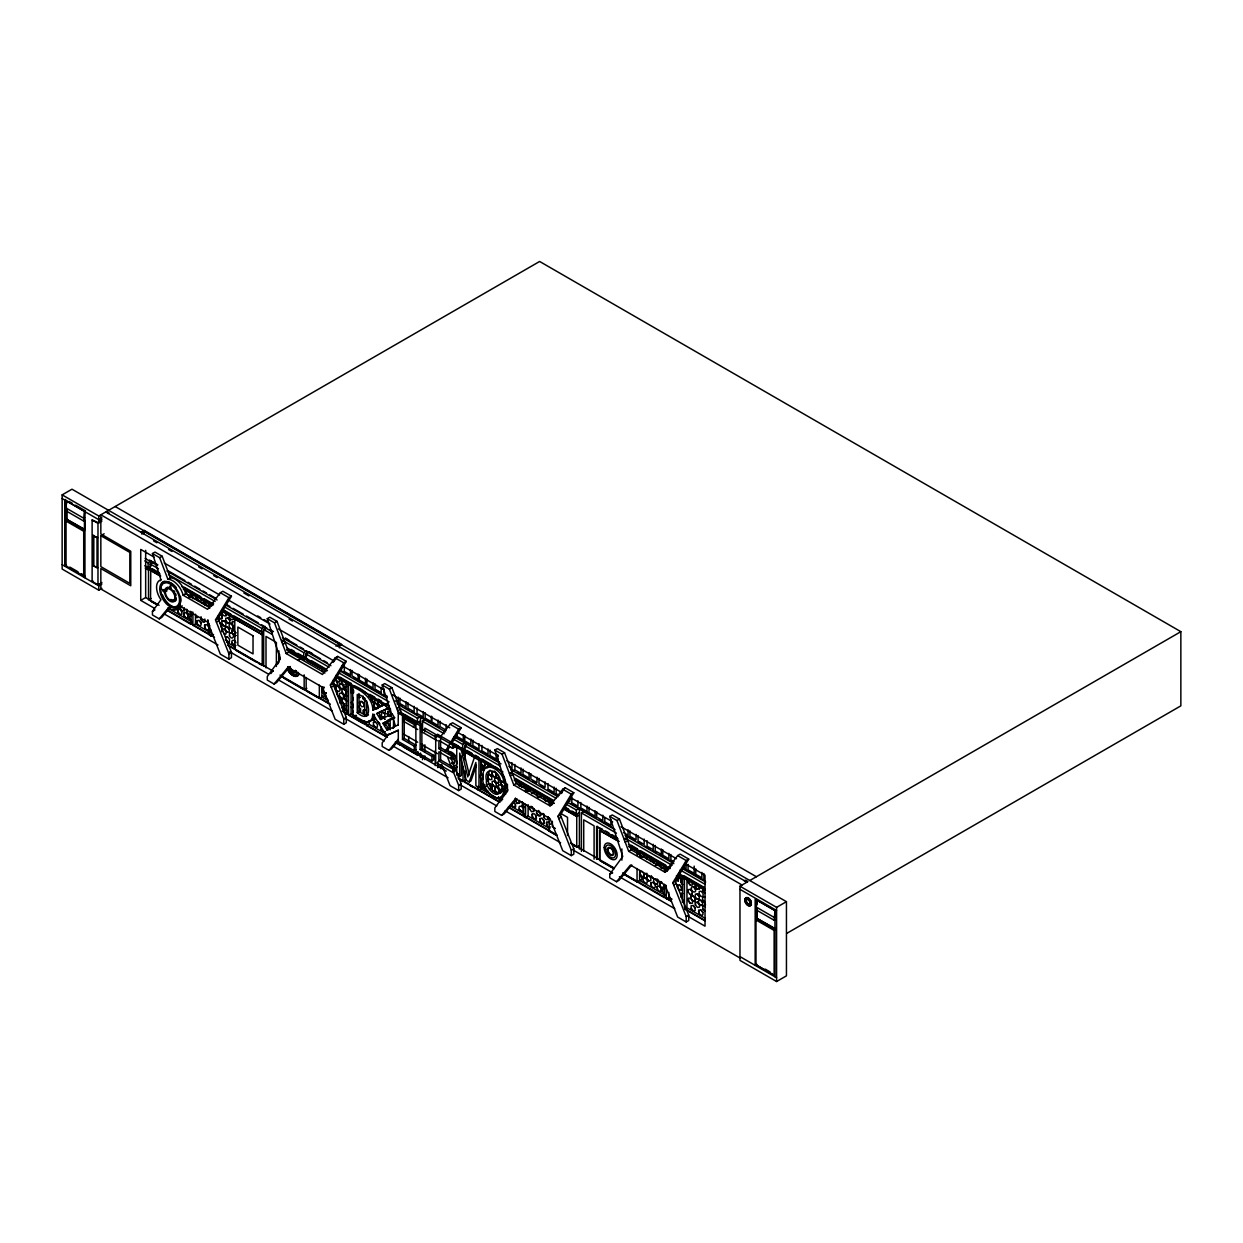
<?xml version="1.0" encoding="UTF-8"?>
<svg xmlns="http://www.w3.org/2000/svg" width="1243" height="1243" viewBox="0 0 1243 1243"><rect width="100%" height="100%" fill="white"/><g stroke="black" fill="none" stroke-linecap="round" stroke-linejoin="round"><path stroke-width="1.5" d="M502.188 790.439L502.358 788.901L505.466 790.703L505.202 792.925L503.741 796.048L501.053 797.4M505.466 790.703L503.741 791.698C499.593 808.929 479.301 786.477 483.045 775.834C482.517 757.997 504.829 771.142 503.586 782.639L505.311 781.645C504.891 773.441 494.528 761.26 486.448 767.661M169.452 588.079L169.452 586.245L171.581 589.431A7.862 4.537 60 0 1 174.082 601.612A7.862 4.537 60 0 1 164.775 593.362L162.615 589.462L164.775 590.037A7.862 4.537 60 0 1 168.706 587.768L170.788 587.317L170.788 585.469M166.702 591.28L166.873 589.943A6.743 3.9 60 0 1 170.244 588.001L170.788 588.234M84.648 529.689L84.648 511.386L66.532 500.929L65.599 510.609L83.716 521.081L84.912 520.382L84.648 529.689L66.532 519.232L66.532 510.081L65.599 510.609M84.648 511.386L83.716 521.081M774.125 920.24L755.993 909.783L756.925 900.087L775.042 910.56L774.125 920.24L775.042 919.711M374.516 714.399C373.444 726.782 358.186 721.297 352.794 715.253L352.717 686.074M459.708 776.424L459.708 753.134L466.187 780.169L469.217 781.925L475.867 762.472L475.867 785.762L478.99 787.565L480.715 786.57L480.715 759.224L476.1 756.567L474.375 757.562L467.772 776.906L461.339 750.042L456.74 747.385L456.74 774.715L459.708 776.424L461.433 775.43L461.433 756.024M476.426 765.284L470.942 780.915L469.217 781.925M231.447 596.22L218.038 618.408L231.447 652.342L231.447 657.656L228.914 659.116L228.914 653.802L215.505 619.869L228.914 597.681L231.447 596.22L222.854 591.264L220.337 592.725L207.597 609.334L183.125 595.211A15.444 8.919 60 0 0 167.898 579.3L159.648 557.703L152.438 553.539L154.971 552.078L162.18 556.242L170.431 577.84A15.444 8.919 60 0 1 185.658 593.75L210.129 607.874M346.284 661.369L332.875 683.557L346.284 717.491L346.284 722.804L343.752 724.249L343.752 718.951L330.343 685.017L343.752 662.83L346.284 661.369L337.708 656.413L335.175 657.873L322.45 674.483L286.216 653.569L274.501 622.836L267.276 618.672L269.809 617.212L277.018 621.376L288.749 652.109L324.967 673.022M440.83 736.291L450.075 724.218L452.607 722.758L461.184 727.714L458.667 729.175L445.258 751.347L447.775 749.886L449.702 746.717M451.613 743.563L461.184 727.714M573.831 792.739L560.422 814.926L573.831 848.86L573.831 854.174L571.314 855.635L571.314 850.321L557.905 816.387L571.314 794.199L573.831 792.739L565.254 787.798L562.722 789.243L549.996 805.852L513.779 784.939L502.048 754.221L494.838 750.057L497.371 748.597L504.58 752.761L516.296 783.478L552.529 804.392L549.996 805.852M688.746 859.084L675.337 881.271L688.746 915.205L688.746 920.519L686.214 921.98L686.214 916.666L672.805 882.732L686.214 860.544L688.746 859.084L680.154 854.127L677.637 855.588L664.912 872.198L628.678 851.284L616.963 820.566L609.738 816.402L612.271 814.942L619.48 819.106L631.211 849.824L667.429 870.737L672.059 864.693M501.193 792.63L501.799 791.682M169.669 607.905L161.745 617.414L159.228 618.874L152.438 614.959L152.438 611.385L160.953 599.747A15.149 8.748 60 0 1 160.953 579.782L152.438 553.539M270.881 673.613L272.994 670.707M388.577 734.147L382.191 742.863L382.191 746.453L388.981 750.368L391.498 748.908L398.444 740.564M392.943 728.18L395.181 725.104L392.943 718.19M631.77 864.988L619.061 880.277L616.528 881.738L609.738 877.822L609.738 874.249L622.743 856.489L609.738 816.402M211.279 606.366L213.594 603.352M333.077 662.457L337.708 656.413M560.624 793.826L565.254 787.798M490.053 770.132C484.941 777.823 489.866 794.137 500.37 793.283M159.228 618.874L168.271 607.998A16.889 9.758 60 0 0 180.111 606.242L207.69 622.153L220.337 654.16L228.914 659.116M267.276 618.672L280.281 658.774L267.276 676.518L267.276 680.107L274.066 684.023L287.941 667.336L322.527 687.301L335.175 719.309L343.752 724.249M289.308 667.273L276.599 682.562L274.066 684.023M388.981 750.368L398.226 739.243M494.838 750.057L507.828 790.144L494.838 807.903L494.838 811.477L501.628 815.392L515.503 798.705L550.09 818.686L562.722 850.678L571.314 855.635M516.87 798.643L504.145 813.932L501.628 815.392M616.528 881.738L630.403 865.05L664.989 885.016L677.637 917.023L686.214 921.98M370.134 721.375L372.263 717.957L372.869 713.964L386.402 735.716L398.304 730.34L398.304 741.527L414.292 750.756L416.017 749.762M101.91 588.39L98.772 590.192L62.15 569.045L62.15 494.869L71.985 489.198L786.446 901.672L786.446 975.848L776.595 981.535L739.973 960.388L739.973 886.212L747.944 881.598L745.474 880.184L744.277 880.867M66.532 507.222L65.599 507.766L83.716 518.222L84.648 517.694M66.532 519.232L84.912 529.534M65.599 520.801L66.532 520.258L84.648 530.73L84.648 575.649L83.716 576.177L83.716 531.258L65.599 520.801L65.599 565.72L85.487 577.078L84.555 577.622L84.555 511.448L85.487 510.904L75.59 505.202M101.91 582.501L97.979 584.785L92.122 581.398L92.122 519.978L98.772 522.883L98.772 519.667L62.15 498.521M62.15 494.869L98.756 516L539.633 261.465L1180.85 631.677L1180.85 705.853L786.71 933.4M108.032 513.53L109.089 512.924L106.603 511.479M98.772 519.652L101.91 517.849M101.91 519.465L98.772 521.283L98.756 516M83.716 531.258L84.648 530.73M92.122 519.978L97.979 523.35L101.91 521.081M93.147 565.814L97.669 567.647L93.147 565.814L93.147 535.873L96.395 536.96M100.838 535.702L129.831 552.436L129.831 583.371L100.838 566.622L100.838 535.702L104.163 533.775M93.147 535.873L97.669 537.706M66.532 565.177L64.76 566.202L64.76 500.028L65.693 499.484L65.693 565.658M140.754 532.424L144.219 530.435L341.701 644.449L338.236 646.438M141.795 534.07L145.26 532.066L339.401 644.154L339.401 647.898M92.122 581.398L92.93 580.947M101.91 584.024L98.772 585.826L62.15 564.679M144.778 560.857L148.119 562.784L151.18 561.028L151.18 564.275M159.648 557.703L162.18 556.242M160.114 574.048L150.108 568.284L150.108 563.934L153.169 562.178M144.81 565.751L148.119 567.663L151.18 565.907M150.108 568.284L150.776 570.335L160.658 576.037M145.322 568.175L148.523 570.009L151.18 568.486M157.1 604.813L150.512 601.006L150.776 570.335M167.898 579.3L170.431 577.84M154.179 557.159L140.739 549.406L140.739 600.385L145.664 597.541L159.088 605.294M162.615 590.845L163.952 590.068L165.956 591.233L164.635 592.01M151.18 598.442L148.523 599.981L148.523 570.009M164.697 590.658L166.111 589.275A7.862 4.537 60 0 1 167.541 587.224M150.512 601.006L157.364 604.657M186.372 590.176L186.372 592.787C187.211 595.832 191.873 596.391 190.428 592.367M152.438 611.385L154.971 609.925M183.125 595.211L185.813 593.641M191.049 597.697L191.313 593.734M191.049 593.89L193.193 594.807M171.783 609.909L173.88 609.645M197.062 596.205L197.062 598.815L199.02 601.255L201.117 601.006L201.117 598.396M195.539 598.194L197.73 600.524M177.811 609.412L177.935 611.944L179.769 614.462L177.811 612.022L177.811 609.412L179.893 609.163L181.851 611.603L181.851 614.213L179.769 614.462M197.062 598.815L199.02 601.255M179.893 609.163L181.851 611.603M182.193 611.028L180.235 608.588L182.193 611.028L184.29 610.779L184.29 608.169L184.29 610.779M201.133 602.529L203.091 602.342L205.048 604.782L203.091 602.342M183.933 612.985L184.057 615.518L185.891 618.035L183.933 615.596L183.933 612.985L186.015 612.737L187.973 615.176L187.848 617.849L187.973 615.176M209.119 605.31C206.928 606.553 204.334 602.995 205.344 600.369M188.672 614.244L186.714 611.805L186.714 609.194L186.574 611.882L188.532 614.322L190.63 614.073L190.63 611.463L190.63 614.073M192.106 612.209L192.106 614.819M209.119 608.138L209.383 604.16M191.267 615.736L189.309 615.906L189.309 618.517L191.406 620.879L189.309 618.517M207.472 606.196L209.29 606.102M195.586 617.351L197.575 617.6M196.938 620.661C195.135 623.908 202.283 628.911 200.993 622.852L199.035 620.412L196.938 620.661L196.938 623.271M199.035 620.412L200.993 622.852M200.9 619.387L202.997 621.733L204.955 621.562L202.858 621.811L200.9 619.387L201.04 616.699M195.586 614.197L195.446 624.033L192.914 625.493L192.914 612.146M219.995 613.529L222.093 615.891L222.093 618.501L219.995 618.75L218.038 616.31L220.135 618.672L222.093 618.501M226.055 613.048L226.055 615.658C223.274 617.041 221.316 613.265 222.14 610.795M204.675 624.856C204.132 626.876 205.81 631.149 208.731 629.657L208.731 627.047L206.773 624.607L204.675 624.856L204.675 627.466M209.912 625.819L207.814 623.831L207.938 620.071M222.093 615.891L221.953 618.579M215.505 619.869L218.038 618.408M218.815 618.61L218.939 621.143M226.055 615.658L225.931 613.125M216.391 622.09L218.908 620.63M229.411 614.71L229.411 617.32C230.235 620.35 234.911 620.925 233.451 616.885M208.731 627.047L208.731 629.657M219.669 622.386L221.627 624.825L221.503 627.513L221.627 624.825M222.031 620.863L223.989 620.692L225.946 623.131L225.806 625.819L223.849 625.99L221.891 623.551L222.031 620.863L223.989 620.692M227.826 617.942L229.784 620.381L227.826 617.942L225.729 618.206L225.729 620.816L227.702 623.24L229.784 622.992L227.702 623.24M225.729 620.816L227.826 623.163M221.891 623.551L223.989 625.913M234.787 649.359L234.787 618.828M232.332 624.359C232.565 617.864 231.602 626.643 234.29 626.798M234.29 621.578L232.332 621.749M222.077 629.067L222.077 631.677L222.077 629.067L224.175 628.818L226.133 631.258L225.993 633.946L224.175 634.039M225.403 627.062L227.36 626.892L229.318 629.315L229.194 632.003L227.236 632.19L225.278 629.75L225.403 627.062L227.36 626.892M231.291 623.722L233.109 626.239L233.249 628.772L233.249 626.161L231.291 623.722L229.194 623.97L229.194 626.581L231.151 629.02L233.249 628.772M209.119 623.396L209.119 634.847L211.077 635.981L213.594 634.52M225.278 629.75L227.236 632.19M229.318 629.315L227.236 626.954M232.006 630.605C232.659 636.96 230.079 628.849 233.964 630.434L235.921 632.873M231.478 632.78C226.21 633.153 234.694 632.003 233.964 635.655L235.921 635.484M231.866 630.683L233.964 630.434M227.422 636.773L225.465 636.96L227.422 636.773L229.52 639.135L229.38 641.823L227.422 641.994L225.465 639.57M231.353 632.842C236.232 635.515 231.602 641.45 229.52 635.561M233.964 635.655L235.782 635.561M227.422 641.994L229.38 641.823M232.053 643.113L234.15 645.474L232.053 643.113C230.592 639.12 235.315 639.586 235.968 642.771M225.154 607.268L261.838 628.445L264.899 626.674L264.899 630.512M274.501 622.836L277.018 621.376M263.671 666.03L263.671 629.502L266.732 627.731M221.813 609.676L262.506 632.392L262.506 634.831L234.523 618.983M228.914 653.802L231.447 652.342M281.881 642.196L284.414 640.735M282.736 644.449L285.268 642.988M258.979 663.638L262.506 665.362L228.091 645.49M286.216 653.569L288.749 652.109M275.791 664.896L278.323 663.436M282.052 640.114L303.758 652.653L306.819 650.881L306.819 654.129M327.437 670.661L305.762 658.137L305.762 653.802L308.823 652.031M297.978 660.344L300.495 658.883M287.18 647.96L303.758 657.531L306.819 655.76M305.762 658.137L306.431 660.188L326.039 671.515M306.819 658.339L304.162 659.878L286.62 649.747M306.431 660.188L319.606 667.802M335.936 646.158L339.401 644.154M322.03 669.045L322.03 671.655L321.859 668.05M306.819 688.296L304.162 689.834L304.162 674.856M328.292 700.741L321.859 697.028L321.999 686.991M337.77 681.723L339.603 681.615L339.603 679.004L339.727 681.552L337.77 681.723L335.688 679.362L335.812 676.674M322.232 690.751C322.621 684.318 321.222 692.817 324.314 693.112L326.287 692.926M330.343 685.017L332.875 683.557M337.164 682.438L335.346 679.937L333.388 680.107M342.027 680.03L342.027 682.656C342.85 685.95 347.745 685.903 345.942 682.298M331.228 687.239L333.745 685.779M335.206 685.235L333.248 682.795L335.206 685.235L337.164 685.048L337.304 682.36M341.468 688.715L339.37 686.354L339.51 683.681L341.468 683.495L343.425 685.934L343.286 688.622L341.328 688.793L343.286 688.622M335.765 686.307L335.905 688.84C336.558 692.009 341.281 692.491 339.821 688.482L337.863 686.043L335.765 686.307L335.905 688.84M324.314 693.112L326.148 693.004M339.37 683.743L341.468 683.495M324.112 693.843L321.859 691.636L324.112 693.843L324.112 696.453L321.999 696.298M337.863 686.043L339.821 688.482M339.37 686.354L339.51 683.681M325.48 694.713L325.48 697.323L327.562 699.685L325.48 697.323M321.859 697.028L319.327 698.473L319.327 685.126M335.424 689.477L337.381 691.916L337.257 694.604L337.381 691.916M346.688 714.274L346.952 683.588M343.286 686.012L341.328 683.572M344.762 686.68L344.886 689.212L346.719 691.729L344.762 689.29L344.762 686.68L346.719 686.509M346.688 683.743L348.832 684.675M342.105 692.196C340.66 688.171 345.321 688.731 346.16 691.776L346.16 694.386L344.062 694.635L342.245 692.118M337.972 695.598L339.929 698.022L339.79 700.71L339.929 698.022M351.318 687.985L353.369 690.378L353.369 692.988L351.179 692.786L353.509 692.91L353.509 690.3L351.318 687.985L351.318 692.724M339.463 695.909L341.545 698.271L339.463 695.909C338.003 691.885 342.68 692.444 343.503 695.49L343.503 698.1L341.421 698.348M346.02 691.854L346.16 694.386M344.979 696.158L346.937 695.987L344.979 696.158L344.839 698.846L346.937 701.207L344.979 698.768M342.229 699.125L342.353 701.673L344.187 704.175L342.229 701.736L342.229 699.125L344.311 698.877L346.269 701.316L346.269 703.926L344.187 704.175M352.965 697.463L353.105 699.995M341.67 707.811L343.627 707.64C344.202 705.185 342.353 701.487 339.572 702.839M358.73 697.432L360.563 697.339M346.921 705.604L344.948 705.775L344.948 708.386L347.046 710.747L344.948 708.386M391.825 714.741L382.191 685.017L384.724 683.557L391.933 687.721L401.909 713.886M343.488 707.718L343.627 705.03M365.069 701.099L363.111 698.675M353.214 704.843L351.225 702.481L353.214 704.843L353.214 707.453L351.085 707.298L353.214 707.453M370.756 696.764L370.756 699.374M359.802 704.315L359.926 701.627L361.884 701.456L363.842 703.88L363.842 706.49L361.76 706.754L359.802 704.315C358.077 700.368 363.453 700.803 363.717 703.958L363.842 706.49M382.191 685.017L389.401 689.181L391.933 687.721M352.717 710.452L352.717 713.062M374.671 699.017L374.671 701.627L372.714 701.798L374.671 701.627M364.044 721.375L351.085 713.902L348.568 715.362L348.568 684.831M360.454 708.898L358.497 706.459M343.752 718.951L346.284 717.491M357.254 712.674C374.081 727.062 370.352 694.713 357.254 694.542L357.254 712.674L358.978 711.68L365.442 715.238L368.441 715.036M373.817 703.491L375.774 703.305L373.817 703.491L373.692 706.179L375.65 708.603L377.608 708.432L377.732 705.744L375.65 703.383M358.497 711.68L360.594 711.431L358.637 711.602M363.577 709.924C364.743 719.371 360.874 708.028 365.162 710.017M354.675 715.502L356.508 715.393M377.654 703.336L377.779 700.648L377.654 703.336L379.612 705.775L381.71 705.527L381.71 702.916L381.71 705.527M373.692 706.179L375.774 708.526L377.732 708.355L377.732 705.744M379.612 705.775L377.779 703.258M374.578 709.085C374.516 697.463 364.183 689.974 354.519 685.81L352.794 686.82C362.443 690.968 372.791 698.457 372.853 710.079L386.822 703.554L389.354 707.64L376.769 713.544L380.451 719.464L392.213 713.933L394.637 717.832L382.875 723.364L387.101 730.138L398.319 724.855M372.853 710.079L386.822 703.554M376.769 713.544L389.354 707.64M385.299 710.328L385.299 712.938L383.341 713.109L381.383 710.67L383.466 713.031L385.299 712.938M387.148 709.535L388.966 709.442M381.446 713.062L381.585 715.595L379.488 715.844M374.656 717.211L374.656 719.837L372.698 720.008L374.656 719.837M390.442 708.696L390.162 714.57M365.022 724.56L364.758 720.893M387.676 735.017L369.249 724.374L366.716 725.834L366.716 722.028M396.781 708.526L399.314 707.081M373.413 722.323L375.51 722.074L377.468 724.498L377.328 727.186L375.37 727.373L373.413 724.933L373.553 722.245L375.51 722.074M384.973 719.184L382.875 716.823L384.833 719.262M387.971 714.228L388.111 711.54L390.069 711.353L387.971 711.617L387.971 714.228L390.069 716.574M384.973 716.372C383.17 712.767 388.065 712.705 388.888 716.015M380.451 719.464L382.176 718.47L378.493 712.55M373.413 724.933L375.51 727.295M392.213 713.933L390.473 714.927L392.912 718.827M397.651 710.794L400.168 709.333M398.304 713.094L400.028 712.084L404.224 714.507L404.224 738.404L416.017 745.21L414.292 746.204L402.499 739.399L402.499 715.517L398.304 713.094L398.164 725.135M382.875 723.364L394.637 717.832M387.505 720.552L389.603 720.303L387.505 720.552L387.505 723.162L387.645 720.474M385.035 725.492C383.341 720.956 389.292 722.463 389.463 725.601M381.104 726.813L381.104 729.423L383.062 731.863L385.019 731.692M402.499 715.517L404.224 714.507M381.104 729.423L383.201 731.785L385.159 731.614M387.101 730.138L388.826 729.144L384.6 722.369M386.402 735.716L398.335 730.107M399.143 707.718L417.477 718.299L420.538 716.527L425.588 719.448L422.527 721.22L422.527 730.837M415.877 723.208L417.617 722.199L421.874 724.669L421.874 748.55L433.667 755.356L433.667 759.986L431.942 760.98L415.877 751.72L415.877 723.208L420.15 725.663L421.874 724.669M400.805 713.016L417.477 722.634L420.538 720.878M412.878 726.689L415.411 725.228L403.649 718.454M402.499 739.399L404.224 738.404M435.703 735.234L437.443 734.24L454.316 743.982L454.316 747.369L452.576 748.379L438.888 740.471L438.888 748.628L451.535 755.93L453.26 754.936L453.26 758.137L451.535 759.131L438.888 751.829L438.888 760.996L452.856 769.06L454.581 768.065L454.581 771.468L452.856 772.478L435.703 762.565L435.703 735.234L452.576 744.977L454.316 743.982M420.15 725.663L420.15 749.545L421.874 748.55M420.538 753.833L418.145 755.216L395.321 742.04M438.888 748.628L440.612 747.633L453.26 754.936M420.15 749.545L431.942 756.365L433.667 755.356M456.74 747.385L458.481 746.39L463.064 749.032L469.31 774.948M452.607 738.575L462.629 744.371L465.674 742.599L465.674 745.847M502.964 771.996L464.618 749.855L464.618 745.52L467.679 743.749M438.888 760.996L440.612 760.001L454.581 768.065M461.339 750.042L465.674 747.478M464.618 749.855L465.286 751.906L475.168 757.609M465.674 750.057L463.017 751.595L463.017 755.34M465.022 759.691L465.286 751.906M478.99 787.565L478.99 760.219L480.715 759.224M456.74 774.715L458.481 773.721M480.886 763.373L482.983 765.719L484.941 765.548L484.941 762.938L484.801 765.626L482.843 765.797L480.886 763.373L480.886 760.763M480.855 764.336L482.843 766.698L482.968 769.231L482.968 766.62L480.855 764.336L480.715 769.153L482.968 769.231M502.048 754.221L504.58 752.761M484.133 767.335L484.257 769.868L484.133 767.335L486.215 767.086M480.979 772.913C481.367 766.496 479.953 774.979 483.061 775.275M459.832 779.703L463.017 781.552L465.674 780.014M482.937 770.132L480.979 770.303M461.184 783.82L461.184 789.134L458.667 790.595L458.667 785.281L461.184 783.82L450.743 757.407M482.968 776.254L482.843 778.941L482.968 776.254C480.186 769.417 478.71 781.039 482.968 778.864M496.159 776.689L494.061 776.937L492.104 774.513C490.565 770.442 495.553 771.111 496.159 774.078L496.019 776.766L496.159 774.078M491.84 776.828L489.742 774.467L491.7 776.906L491.84 779.439L489.742 779.687L487.784 777.248L487.909 774.56M483.045 779.672L481.088 779.858L481.088 782.469L483.045 784.892L485.003 784.721M492.104 774.513L492.244 771.825M496.501 773.519L494.543 771.08M482.843 788.248L482.968 785.56L480.855 783.261L482.843 785.638L482.843 788.248L480.715 788.73L501.628 800.818M488.126 779.143L488.266 781.692M494.061 776.937L492.244 774.436M498.225 775.461L498.225 778.071L500.323 780.433L498.225 778.071M494.761 777.947L496.718 777.761L498.676 780.2L498.536 782.888L496.579 783.059L494.621 780.635L494.761 777.947L496.718 777.761M480.715 788.078L482.968 788.171M488.033 784.115L489.991 783.929L491.948 786.368L491.808 789.056L491.808 786.446L489.991 783.929M488.25 791.309L486.293 791.48L484.335 789.041L484.335 786.431L486.293 786.26M494.621 780.635L496.718 782.981L498.676 782.81M480.715 788.73L478.182 790.191L478.182 786.384M494.279 781.194L496.237 783.634L494.279 781.194L492.197 781.443L492.197 784.053L494.155 786.493L496.237 786.244L496.237 783.634M509.428 773.566L511.961 772.105M492.197 784.053L494.155 786.493M498.676 780.2L498.536 782.888M484.335 789.041L484.459 786.353M510.298 775.818L512.815 774.358M502.358 788.901L500.276 790.066L498.319 787.627C496.78 783.556 501.752 784.224 502.358 787.207L502.234 789.895L502.358 787.207M494.745 787.565L494.869 790.097L496.703 792.599L494.745 790.175L494.745 787.565L496.827 787.301L498.785 789.74L498.661 792.428L498.785 789.74M500.96 783.913L501.1 781.226L500.96 783.913L502.918 786.353L505.015 786.104L505.015 783.494L502.918 781.132M494.263 790.812L496.361 793.174L494.263 790.812L492.306 790.999L494.403 790.734M502.918 786.353L501.1 783.836M505.652 787.767L503.695 787.953L503.695 790.564L505.792 792.91L503.835 790.486M513.779 784.939L516.296 783.478M517.585 783.929L519.543 786.353M521.796 786.99L523.754 786.819L521.796 786.99L519.838 784.551M523.878 785.747L525.836 786.866M500.385 799.606L502.483 799.358L500.385 799.606L498.427 797.167M525.525 791.729L528.057 790.268M513.53 801.984L515.488 804.423L515.488 807.033L513.406 807.282L511.448 804.858L513.53 807.204L515.488 807.033M531.709 793.438L533.667 793.267L533.667 790.657L533.667 793.267M515.363 804.501L515.363 807.111M515.534 798.27L515.534 800.88L517.352 803.398L515.534 800.88L515.394 798.348M519.45 803.133L519.45 800.523L519.45 803.133L517.352 803.398M522.309 801.719L522.309 805.402L524.282 807.468M538.468 797.493L536.51 795.054L538.607 797.416L540.565 797.229L540.565 794.619M522.309 805.402L524.406 807.391M519.186 809.038L521.268 811.399L519.186 809.038C517.725 805.013 522.402 805.573 523.225 808.618L523.225 811.228L521.143 811.477M533.635 811.461L533.635 808.851L533.635 811.461L531.553 811.726L529.72 809.209M534.179 809.177L532.082 806.831M546.003 801.253L544.046 798.814L543.906 796.281L543.906 798.892L545.863 801.331L547.961 801.067L547.961 798.457M549.033 804.376L549.297 800.414M536.588 810.654L536.588 813.264L538.545 815.688C542.43 817.273 539.835 809.162 540.503 815.517M523.614 803.071L523.614 816.418L525.571 817.552L528.104 816.092L549.872 828.661M532.268 814.041L534.366 813.777L536.323 816.216L536.323 818.826L534.226 819.075L532.268 816.651L532.268 814.041L532.408 816.573L534.366 818.997M536.588 813.264L538.67 815.61L540.627 815.439M536.184 816.294L536.323 818.826M541.87 813.683L543.688 813.59M539.959 818.531L540.099 821.064L541.917 823.581L539.959 821.141L539.959 818.531L542.057 818.282L544.014 820.722L543.875 823.41L543.875 820.784L542.057 818.282M547.945 819.401L547.945 816.791L547.945 819.401C545.164 820.768 543.207 817.008 544.03 814.522M546.563 824.699C546.423 817.614 546.159 829.889 550.478 826.952M557.905 816.387L560.422 814.926M558.775 818.609L561.308 817.148M566.326 804.237L576.332 810.016L579.393 808.245L579.393 849.078M564.664 807.608L576.332 814.351L579.393 812.596M549.033 817.739L549.297 830.945M581.398 851.393L581.398 812.938L584.443 811.166L596.158 817.925M563.701 809.038L576.736 816.558L579.393 815.02M596.609 859.379L596.609 826.595L602.249 829.081M614.166 868.515L599.546 860.374L599.546 830.417L618.952 841.309M616.963 820.566L619.48 819.106M571.314 850.321L573.831 848.86M571.842 844.261L576.736 847.089L579.393 845.551M624.343 839.911L626.876 838.45M625.198 842.164L627.731 840.703M628.678 851.284L631.211 849.824M628.818 846.623L637.317 851.222M641.699 852.294C638.482 850.973 639.461 856.536 641.839 857.437M609.738 874.249L612.271 872.788M640.44 858.074L642.957 856.613M646.686 859.333L646.546 856.8L648.644 856.551L650.602 858.991L650.602 861.601M650.602 858.991L648.52 856.629M639.71 870.426L639.57 880.448L665.316 895.317M639.943 871.561L640.083 874.093L641.901 876.61L639.943 874.171L639.943 871.561L642.041 871.312L643.998 873.751L643.858 876.439L643.998 873.751M659.738 863.465L659.738 866.076L661.696 868.515L663.778 868.267L663.778 865.656M657.438 864.973L657.438 862.362L657.438 864.973L655.356 865.221M645.164 873.58L647.121 873.394M659.738 866.076L661.82 868.437M641.823 877.278L639.57 875.056L641.823 877.278L641.823 879.889L639.71 879.718M643.19 878.148L645.272 877.9L643.19 878.148L643.19 880.759L645.272 883.12L647.106 883.012L647.23 880.339L645.148 877.978M646.748 875.895L646.888 878.428L648.706 880.945L646.748 878.506L646.748 875.895L648.846 875.647L650.804 878.086L650.804 880.697L648.706 880.945M623.877 874.311L637.053 881.909L639.57 880.448M664.399 870.986L664.663 867.024M651.177 875.693L653.01 878.211M664.912 872.198L667.429 870.737M653.725 879.205L655.683 879.019L657.64 881.458L657.516 884.146L655.558 884.317L653.6 881.893L653.725 879.205L655.683 879.019M651.161 882.701L653.259 882.452L655.216 884.892C656.661 888.931 652 888.357 651.161 885.311L651.161 882.701L651.301 885.249M653.6 881.893L655.683 884.239L657.516 884.146M653.259 882.452L655.216 884.892M657.64 881.458L655.558 879.096M657.174 879.345L659.132 881.784L661.09 881.598M659.94 885.171C660.328 878.754 658.93 887.238 662.022 887.533L663.98 887.362L663.98 884.752L663.855 887.44L662.022 887.533M657.283 886.275C656.739 888.294 658.417 892.567 661.338 891.076L661.338 888.465L659.38 886.026L657.283 886.275L657.283 888.885M659.38 886.026L661.198 888.543L661.338 891.076M678.398 878.071L678.274 880.759L678.398 878.071L676.441 875.631M672.805 882.732L675.337 881.271M676.441 880.867L678.398 880.681M682.749 877.449L684.691 878.583M680.527 878.785L678.569 876.346L680.527 878.785L682.609 878.537L682.609 875.927L682.469 902.418M680.698 879.562L680.822 882.095L682.656 884.612L680.822 882.095L680.698 879.562L682.656 879.391M664.632 889.025L662.674 889.211L662.674 891.821L664.632 894.245M673.69 884.954L676.208 883.493M677.513 885.125L677.653 887.657L679.47 890.174L677.513 887.735L677.513 885.125L679.61 884.876L681.568 887.316L681.568 889.926L679.47 890.174M679.61 884.876L681.428 887.393L681.568 889.926M692.382 882.452L692.522 884.985L690.424 885.234L688.467 882.794L688.467 880.184L688.606 882.716L690.424 885.234M672.043 899.202L668.812 897.322L666.279 898.782L666.279 885.436M681.164 893.437L681.164 897.12L681.164 893.437L682.749 893.531M693.501 886.741L695.459 889.18L693.501 886.741L691.528 886.912L691.403 889.6C692.227 892.645 696.903 893.204 695.459 889.18M690.347 889.398L692.304 891.821L690.347 889.398L688.249 889.646L688.249 892.256L690.347 894.618L692.304 894.432L690.347 894.618M695.365 886.772L695.505 884.084L695.365 886.772L697.323 889.196L699.421 888.947L699.421 886.337M697.323 889.196L695.505 886.694M699.421 888.947L699.281 886.414L697.323 883.975M688.451 898.394L688.575 900.926L690.409 903.428L692.491 903.179L692.491 900.569L690.533 898.13L688.451 898.394L688.451 901.004L690.409 903.428M702.761 890.61L704.859 892.971L702.761 890.61L702.901 887.922M697.214 894.059L699.296 896.421L699.172 899.109L697.214 899.279L695.257 896.84L695.381 894.152L697.339 893.981L699.296 896.421M690.937 898.534L691.077 895.861L693.035 895.675L694.992 898.114L694.992 900.724L692.895 900.973L690.937 898.534C689.212 894.587 694.588 895.038 694.853 898.192L694.853 900.802L693.035 900.895M699.094 894.105L699.234 891.417L701.192 891.231L703.15 893.67L703.01 896.358L701.052 896.529L699.234 894.028M697.214 899.279L699.172 899.109M702.683 897.182L704.641 897.011L702.683 897.182L702.559 899.87L704.641 902.232L702.559 899.87M695.443 902.356L697.525 902.107L699.498 904.547L699.498 907.157L697.401 907.406L695.443 904.966L695.443 902.356L695.443 904.966M697.401 902.185L699.498 904.547M700.726 900.181L702.683 902.604L700.726 900.181L698.628 900.429L698.628 903.04L700.726 905.401L702.683 905.215L700.726 905.401M693.221 905.494L695.039 908.011L695.179 910.544L693.081 910.793L691.124 908.353L691.124 905.743L693.221 905.494L695.179 907.934M691.124 908.353L693.081 910.793M702.885 906.24L704.843 906.069L702.885 906.24L702.746 908.928L704.843 911.29L702.746 908.928M686.214 916.666L688.746 915.205M749.809 880.526L1180.85 631.677M698.83 910.249C697.012 913.496 704.159 918.499 702.87 912.424L700.912 910L698.83 910.249L698.83 912.859M700.912 910L702.87 912.424M755.993 909.783L756.925 909.239L756.925 918.391L775.042 928.863M756.925 918.391L775.321 928.707M739.973 886.212L776.595 907.359L786.446 901.672M755.993 919.96L756.925 919.432L775.042 929.888L774.125 930.432L755.993 919.96L755.993 964.879L774.125 975.351L774.125 930.432M775.042 916.852L774.125 917.396L755.993 906.924M756.925 964.35L755.169 965.36L755.169 899.186L774.948 910.606L774.948 976.78M185.891 618.035L187.973 617.787M234.01 645.552L235.968 645.381M322.232 688.14L324.19 687.954M383.015 716.745L380.917 716.993L381.057 719.526M386.993 727.932L389.09 727.683L389.09 725.073L386.993 722.711M487.784 774.638L489.882 774.389M489.991 789.15L491.948 788.979M502.358 789.818L500.401 789.989L498.443 787.549L498.443 784.939M496.703 792.599L498.785 792.35M531.678 806.427L529.596 806.676L529.596 809.286M546.563 822.089L548.645 821.825L550.478 824.342M541.917 823.581L544.014 823.332M641.901 876.61L643.998 876.362M659.94 882.561L662.022 882.312M368.41 721.313L370.274 721.173M363.453 710.002L365.022 710.095M321.859 687.068L324.112 687.146M115.179 506.522L756.397 876.735M105.764 511.961L746.981 882.173M153.51 540.829L156.867 542.771M168.582 549.53L171.922 551.457M198.709 566.917L202.05 568.859M213.765 575.618L217.121 577.544M243.892 593.02L248.911 595.91M289.075 619.107L292.431 621.034M742.055 885.016L100.838 514.804L100.838 533.962L130.764 551.239L130.764 585.795L100.838 568.517L100.838 588.98L740.377 958.213M69.002 501.395L72.296 503.291M739.973 889.335L776.595 910.482M335.175 657.873L343.752 662.83M450.075 724.218L458.667 729.175M562.722 789.243L571.314 794.199M677.637 855.588L686.214 860.544M220.337 592.725L228.914 597.681M257.658 615.938L260.781 617.74M263.904 619.527L268.581 622.23M164.247 562.97L219.669 594.977M228.075 599.825L270.057 624.064M278.448 628.911L333.87 660.903M342.276 665.751L384.258 689.989M392.648 694.837L449.748 727.808M458.154 732.655L498.459 755.93M506.864 760.778L562.287 792.77M570.677 797.618L612.659 821.856M621.065 826.719L676.487 858.711M684.877 863.559L705.03 875.196L705.03 926.175L688.234 916.479M387.132 696.173L384.071 694.402L384.071 688.964M395.243 700.85L398.304 702.621L398.304 697.183M508.915 766.418L511.976 768.174L511.976 762.736M559.195 795.442L556.134 793.671L556.134 788.233M623.489 832.561L628.088 835.218L628.088 829.78M673.97 861.694L670.909 859.938L670.909 854.5M683.013 866.93L686.074 868.686L686.074 863.248M285.626 638.172L288.982 640.114M309.15 651.767L312.506 653.709M376.365 690.564L381.399 693.485M462.07 740.051L465.426 741.993M584.738 810.871L588.094 812.813M149.548 560.08L157.908 564.897M167.929 570.692L184.85 580.465M187.988 582.268L191.531 584.319M194.685 586.137L199.859 589.135M203.044 590.969L206.524 592.973M209.725 594.822L216.406 598.691M226.537 604.533L229.877 606.46M233.125 608.34L243.224 614.166M246.502 616.062L258.218 622.821M261.543 624.747L264.899 626.674M270.073 629.673L273.429 631.599M285.113 638.343L296.828 645.117M300.138 647.028L303.51 648.97M308.528 651.86L320.492 658.774M323.584 660.561L327.158 662.628M340.287 670.21L350.51 676.099M353.665 677.932L378.851 692.46M382.083 694.34L387.194 697.276M398.801 703.989L402.204 705.946M405.498 707.842L408.869 709.8M412.179 711.711L417.197 714.616M427.266 720.412L438.965 727.171M455.653 736.804L460.702 739.725M464.043 741.651L499.36 762.037M510.857 768.671L514.369 770.707M517.539 772.54L522.697 775.523M524.22 776.393L529.378 779.361M532.579 781.226L536.044 783.214M540.938 786.058L544.372 788.031M547.635 789.911L557.719 795.738M571.034 803.429L583.185 810.436M599.483 819.852L611.199 826.611M626.534 835.467L634.862 840.284M637.939 842.055L641.543 844.121M644.635 845.908L649.871 848.938M652.995 850.74L656.553 852.791M659.676 854.594L671.546 861.461M683.091 868.111L704.905 880.712M145.151 558.433L156.867 565.192M166.904 570.988L217.121 599.981M225.48 604.813L272.341 631.864M282.394 637.659L330.918 665.689M339.914 670.878L386.899 698.007M396.968 703.818L445.631 731.909M454.021 736.757L500.991 763.87M511.059 769.681L558.045 796.81M568.113 802.621L615.083 829.749M625.151 835.56L673.815 863.652M682.205 868.5L705.698 882.048M150.108 563.934L158.451 568.75M168.458 574.53L215.148 601.488M263.671 629.502L272.031 634.318M305.762 653.802L329.1 667.273M339.106 673.053L389.137 701.938M422.527 721.22L444.248 733.758M464.618 745.52L499.639 765.735M511.308 772.478L556.32 798.457M581.398 812.938L616.466 833.183M625.136 838.186L671.826 865.144M680.17 869.96L705.185 884.394M152.454 568.859L159.12 572.712M184.135 587.147L200.807 596.78M204.132 598.706L212.475 603.508M222.481 609.288L230.825 614.104M234.15 616.031L260.828 631.428M311.434 660.639L326.427 669.309M339.774 677.015L351.443 683.743M369.793 694.34L374.796 697.23M378.121 699.156L381.461 701.083M404.798 714.554L416.483 721.297M466.948 750.43L471.952 753.32M475.292 755.247L478.617 757.173M481.958 759.1L491.964 764.88M515.301 778.351L553.663 800.492M565.332 807.235L568.657 809.162M571.998 811.089L575.338 813.015M630.807 845.038L637.473 848.891M640.813 850.818L665.828 865.252M684.163 875.849L704.175 887.393M181.789 586.572L213.485 604.859M291.173 649.483L294.482 651.394M297.792 653.321L304.426 657.143L304.426 659.722L286.884 649.592M335.781 675.462L389.137 706.273M455 744.075L458.31 745.986M514.633 778.74L552.995 800.88M605.559 831.008L608.884 832.919M612.193 834.83L617.165 837.704M628.476 844.463L670.163 868.531M678.492 873.332L705.185 888.745M437.754 734.893L441.063 736.804M451.023 742.537L462.629 749.249L462.629 744.371M596.609 826.595L618.159 839.041M274.889 641.543L266.002 636.416L266.002 667.879M183.265 589.089L211.341 605.294L209.119 604.316M221.394 611.09L262.506 634.831M335.688 677.093L353.696 687.472M368.658 696.127L385.408 705.791M403.478 716.217L416.514 723.752M480.062 760.436L489.726 766.014M514.167 780.122L554.176 803.227M563.965 808.882L577.001 816.402L577.001 813.979M629.082 846.467L666.543 868.111L664.399 867.179M677.886 874.652L704.797 890.19M150.512 570.49L160.394 576.193M403.214 716.372L416.25 723.908M465.022 752.062L478.99 760.219M549.033 800.57L553.912 803.382M145.602 568.02L148.787 569.853L148.787 567.29M453.711 745.909L456.911 747.758M453.446 746.064L456.647 747.913M599.546 830.417L618.688 841.464M420.305 728.056L436.619 737.472M402.81 720.878L417.772 729.517M421.035 731.397L437.35 740.812M561.463 813.87L567.538 817.366L567.538 835.498M503.586 782.639L500.432 780.822C499.484 770.085 483.014 765.253 486.464 780.651C484.972 787.596 498.381 801.517 500.618 789.895L503.741 791.698M402.856 733.681L417.679 742.242M420.973 744.137L437.443 753.646M555.403 828.491L552.374 826.735L552.374 821.297M167.821 608.091L191.966 622.028M195.446 624.033L210.02 632.454M227.003 642.258L235.378 647.09M342.773 709.1L347.605 711.882M509.956 805.619L524.53 814.025M705.387 918.453L686.959 907.81L686.959 879.189M167.494 610.142L214.511 637.302M227.951 645.055L273.289 671.236M280.017 675.12L330.389 704.206M342.151 710.996L387.505 737.177M395.896 742.024L446.284 771.111M458.03 777.9L500.028 802.139M508.418 806.987L557.128 835.094M570.553 842.863L614.228 868.065M622.619 872.912L671.329 901.035M684.769 908.788L704.921 920.426M167.168 610.329L191.049 624.406L191.049 612.97M193.193 625.338L211.341 635.826M282.099 676.798L304.426 689.679M306.431 690.72L327.639 702.979M343.736 712.255L346.952 714.119M348.832 715.207L363.407 723.612M366.98 725.679L385.408 736.322M458.496 778.631L463.282 781.396M465.286 782.437L499.375 802.123M509.304 807.857L555.807 834.706M570.475 843.174L577.001 846.934M624.141 874.155L664.399 897.695L664.399 884.348M666.543 898.627L671.406 901.439M684.691 909.115L704.797 920.721M236.154 650.462L255.716 661.758M283.435 677.87L302.577 688.917M317.68 697.525L306.151 690.875L306.151 677.513M396.688 743.143L399.951 745.023M403.214 746.903L417.881 755.371L417.881 751.564M469.963 785.436L473.241 787.347M549.033 831.085L555.543 834.861M601.146 861.29L613.902 868.655M140.739 600.385L154.179 608.138M164.247 613.964L217.991 644.993M229.753 651.767L268.379 674.079M278.448 679.89L332.192 710.918M345.632 718.672L384.258 740.983M392.648 745.831L448.07 777.823M459.832 784.613L496.78 805.946M505.171 810.793L560.593 842.785M574.033 850.554L612.659 872.85M619.387 876.735L674.809 908.726M458.667 790.595L450.075 785.638L441.653 764.305M69.826 567.088L78.06 571.842M81.354 573.738L84.648 575.649M765.16 969.105L770.101 971.948M756.086 964.832L774.234 975.289M739.973 956.597L776.595 977.744M657.298 879.267L659.256 881.707M538.545 810.467L540.503 812.906M503.741 780.93L505.699 783.37L503.617 781.008M498.567 797.089L500.525 799.529M370.88 699.296L372.838 701.72M379.814 723.908L377.732 721.546L379.69 723.985M233.824 630.512L235.782 632.951M225.604 639.492L227.562 641.932M385.081 704.548L387.63 708.634M447.775 749.886L448.661 752.124M447.527 757.096L451.706 767.677M453.089 771.188L458.667 785.281M389.401 689.181L398.817 713.824M776.595 907.359L776.595 981.535M757.189 909.084L757.189 918.235M756.925 900.087L756.925 904.811M756.086 898.658L756.086 904.329M756.086 910L756.086 921.343M703.895 873.534L703.895 878.972M702.683 902.604L702.544 905.292M701.891 872.384L701.891 877.822L695.769 874.295L695.769 868.857M694.184 866.122L694.184 873.378L688.063 869.836L688.063 864.398M692.304 891.821L692.165 894.509M684.427 878.739L684.427 907.359M668.905 853.351L668.905 858.789L662.799 855.246L662.799 849.808M668.812 892.381L668.812 897.322M661.323 848.969L661.323 854.407L655.216 850.88L655.216 845.442M653.212 844.292L653.212 849.73L647.106 846.188L647.106 840.75M644.169 839.072L644.169 844.494L638.063 840.967L638.063 835.529M639.57 851.471L639.57 856.132M637.053 851.377L637.053 855.2M637.053 868.546L637.053 881.909M636.059 834.379L636.059 839.817L629.937 836.29L629.937 830.852M621.873 848.922L621.873 860.156M610.919 819.867L610.919 825.305L604.813 821.778L604.813 818.143M602.808 815.19L602.808 820.629L596.702 817.086L596.702 811.648M599.81 830.262L599.81 860.218M597.277 826.222L597.277 858.991M595.102 810.731L595.102 816.169L588.98 812.642L588.98 807.204M594.092 859.162L594.092 825.834L583.713 819.836L583.713 851.315M586.991 806.054L586.991 811.477L580.869 807.95L580.869 802.512M577.948 800.834L577.948 806.256L571.827 802.729L571.827 797.291M576.736 816.558L576.736 847.089M576.332 810.016L576.332 814.351M569.822 797.959L569.822 801.58M554.129 787.083L554.129 792.521L548.023 788.994L548.023 783.556M547.821 798.534L547.821 801.145M545.087 781.863L545.087 787.301L538.98 783.758L538.98 778.336M543.89 814.6L543.89 817.21M536.976 777.17L536.976 782.608L530.87 779.081L530.87 773.643M536.65 792.366L536.51 795.054M529.13 772.649L529.13 778.087L523.008 774.544L523.008 769.122M528.104 787.472L528.104 791.294M528.104 804.641L528.104 816.092M525.571 787.021L525.571 790.843M525.571 804.19L525.571 817.552M521.019 767.956L521.019 773.395L514.897 769.868L514.897 764.429M519.838 781.94L519.714 784.628M507.424 784.178L507.424 791.807M506.476 784.675L506.476 787.285M505.544 781.179L505.544 794.541M502.483 796.747L502.343 799.435M497.744 754.532L497.744 759.97M496.143 753.6L496.143 759.038L490.037 755.511L490.037 750.073M488.033 748.923L488.033 754.361L481.927 750.819L481.927 745.396M487.831 767.63L487.831 765.02L487.691 767.708M480.855 783.261L480.855 788M478.99 743.702L478.99 749.141L472.884 745.598L472.884 740.16M470.879 739.01L470.879 744.448L464.758 740.921L464.758 735.483M465.022 771.142L465.022 782.593M463.297 734.644L463.297 740.082L457.175 736.54L457.175 732.919M463.282 748.861L463.282 751.44M463.017 766.574L463.017 781.552M452.856 769.06L452.856 772.478M452.576 744.977L452.576 748.379M451.535 755.93L451.535 759.131M446.144 724.731L446.144 730.169L440.022 726.642L440.022 721.204M440.954 764.756L440.69 768.656L440.69 764.911M440.612 739.476L440.612 747.633M440.612 750.834L440.612 760.001M438.422 763.42L438.422 767.273M438.033 720.054L438.033 725.492L431.911 721.95L431.911 716.512M437.754 761.881L437.754 767.661M435.236 737.814L435.236 734.116L424.857 728.134L424.857 731.832M435.236 750.772L435.236 765.595M431.942 756.365L431.942 760.98M431.29 716.232L431.29 721.67L425.168 718.128L425.168 712.69M424.857 744.79L424.857 752.201M424.857 755.899L424.857 759.597M423.179 711.54L423.179 716.978L417.058 713.451L417.058 708.013M422.527 744.293L422.527 750.057M422.527 755.822L422.527 759.675M420.538 716.527L420.538 724.218M420.538 753.072L420.538 757.36M417.477 718.299L417.477 722.634M414.292 746.204L414.292 750.756M414.137 706.319L414.137 711.757L408.015 708.23L408.015 702.792M408.683 736.524L408.683 741.962M406.026 701.642L406.026 707.081L399.904 703.538L399.904 698.1M393.518 718.718L393.518 727.776M390.162 718.392L390.162 729.843M381.15 687.286L381.15 692.724L375.029 689.181L375.029 683.743M373.04 682.593L373.04 688.032L366.918 684.505L366.918 679.066M369.249 720.567L369.249 724.374M366.716 701.036L366.716 716.294M365.458 678.212L365.458 683.65L359.336 680.123L359.336 674.685M364.758 697.991L364.758 715.176M363.111 696.064L362.972 698.752M360.594 708.821L360.454 711.509M358.978 693.547L358.978 711.68M358.139 674.001L358.139 679.439L352.018 675.897L352.018 670.459M351.085 683.37L351.085 713.902M350.433 669.542L350.433 674.98L344.311 671.453L344.311 666.015M335.688 676.751L335.688 679.362M303.758 652.653L303.758 657.531M279.566 654.362L279.566 660.142M278.898 650.881L278.898 662.457M276.381 642.398L276.381 666.466M265.287 626.441L265.287 630.294M262.226 634.987L262.226 665.518M261.838 628.445L261.838 632.78M229.784 620.381L229.66 623.069M229.52 632.951L229.396 635.639M222.015 610.872L222.015 613.483M211.077 630.248L211.077 635.981M207.814 620.148L207.814 623.831M205.204 600.447L205.204 603.057M204.815 619.03L204.815 621.64M195.446 595.428L195.446 599.266M192.914 594.962L192.914 598.784M148.119 562.784L148.119 567.663M145.664 550.338L145.664 597.541M144.219 530.435L144.219 534.039M98.772 584.319L98.772 590.192M97.979 523.35L97.979 584.785M97.016 538.095L97.016 568.035M93.815 535.484L93.815 565.425M92.93 534.863L92.93 563.669M66.796 509.925L66.796 519.077M66.532 500.929L66.532 504.083M750.073 903.785A2.828 1.631 60 0 1 746.763 902.123A2.828 1.631 60 0 1 747.835 899.109M748.348 899.326A2.828 1.631 60 0 1 750.073 901.486M751.425 904.376A4.506 2.61 60 0 1 749.172 905.665M751.425 902.465A4.506 2.61 60 0 0 746.748 897.524A4.506 2.61 60 0 0 746.095 902.931A4.133 2.393 60 0 1 745.52 899.124M751.176 904.143A4.133 2.393 60 0 1 749.109 905.339M745.816 898.487A4.133 2.393 60 0 1 748.737 898.503A4.133 2.393 60 0 1 751.176 902.387M295.399 670.303A3.76 2.175 60 0 1 293.177 671.267A3.76 2.175 60 0 1 290.536 668.237M290.272 667.336A3.76 2.175 60 0 1 290.178 666.497M297.714 672.354A7.147 4.133 60 0 1 292.835 673.861A7.147 4.133 60 0 1 287.956 666.714M299.112 673.597A9.183 5.298 60 0 1 293.69 675.959A9.183 5.298 60 0 1 287.211 668.532A9.183 5.298 60 0 0 293.814 675.881A9.183 5.298 60 0 0 299.237 673.52M295.912 670.754A4.521 2.61 60 0 1 292.835 671.717A4.521 2.61 60 0 1 289.759 667.196M297.854 672.277A7.147 4.133 60 0 1 292.975 673.784A7.147 4.133 60 0 1 288.081 666.636M295.275 670.816A3.76 2.175 60 0 1 290.66 668.159M296.052 670.692A4.521 2.61 60 0 1 292.975 671.64A4.521 2.61 60 0 1 289.883 667.118M182.115 605.776A16.889 9.758 60 0 1 175.698 608.542M160.254 580.854A15.149 8.748 60 0 1 161.124 579.704M180.468 605.201A14.667 8.468 60 0 1 162.491 594.838M161.108 588.048A14.667 8.468 60 0 1 164.138 581.32M164.868 582.579A13.222 7.644 60 0 1 176.149 587.38M180.515 596.454A13.222 7.644 60 0 1 178.091 605.481M176.288 600.027A7.862 4.537 60 0 1 170.042 599.406M176.086 598.116A6.743 3.9 60 0 1 171.472 599.546M173.865 590.643A6.743 3.9 60 0 1 174.843 592.088M175.605 593.657A6.743 3.9 60 0 1 176.086 595.273M453.151 757.779A3.76 2.175 60 0 1 454.394 761.943A3.76 2.175 60 0 1 451.831 762.736M448.257 753.476A7.147 4.133 60 0 1 456.197 759.271A7.147 4.133 60 0 1 453.136 766.061M448.443 751.378A9.183 5.298 60 0 1 456.29 757.096M457.315 766.745A9.183 5.298 60 0 1 454.938 768.112M453.291 757.469A4.521 2.61 60 0 1 454.767 762.472A4.521 2.61 60 0 1 451.691 763.435M165.537 590.72L165.381 592.041A6.743 3.9 60 0 0 169.732 600.043A6.743 3.9 60 0 0 174.843 598.473A6.743 3.9 60 0 0 171.379 590.192L168.908 588.762A6.743 3.9 60 0 0 165.537 590.72M191.204 596.562L189.107 596.811L191.204 596.562M529.751 788.388L529.611 791.076L529.751 788.388M643.796 854.656L643.656 857.344L643.796 854.656M653.523 860.109L653.398 862.797L653.523 860.109M665.471 885.498L665.331 888.186L665.471 885.498M705.356 903.91L705.216 906.582L705.356 903.91M253.028 635.794L237.864 627.047L237.864 645.164L253.028 653.911L253.028 635.794M745.023 900.181A4.133 2.393 60 0 0 749.405 905.634A4.133 2.393 60 0 0 749.405 899.777A4.133 2.393 60 0 0 745.023 900.181M745.955 900.709A2.828 1.631 60 0 0 748.954 904.438A2.828 1.631 60 0 0 748.954 900.445A2.828 1.631 60 0 0 745.955 900.709M744.759 900.025A4.506 2.61 60 0 0 749.545 905.976A4.506 2.61 60 0 0 749.545 899.59A4.506 2.61 60 0 0 744.759 900.025M159.772 588.809A14.667 8.468 60 0 0 175.341 608.169A14.667 8.468 60 0 0 175.341 587.426A14.667 8.468 60 0 0 159.772 588.809M160.798 589.4A13.222 7.644 60 0 0 174.828 606.848A13.222 7.644 60 0 0 174.828 588.141A13.222 7.644 60 0 0 160.798 589.4M608.029 849.839A3.76 2.175 60 0 0 612.007 854.811A3.76 2.175 60 0 0 612.007 849.482A3.76 2.175 60 0 0 608.029 849.839M605.496 848.534A7.147 4.133 60 0 0 613.079 857.965A7.147 4.133 60 0 0 613.079 847.866A7.147 4.133 60 0 0 605.496 848.534M604.191 847.633A9.183 5.298 60 0 0 613.933 859.752A9.183 5.298 60 0 0 613.933 846.763A9.183 5.298 60 0 0 604.191 847.633M607.361 849.622A4.521 2.61 60 0 0 612.146 855.572A4.521 2.61 60 0 0 612.146 849.187A4.521 2.61 60 0 0 607.361 849.622"/></g></svg>
